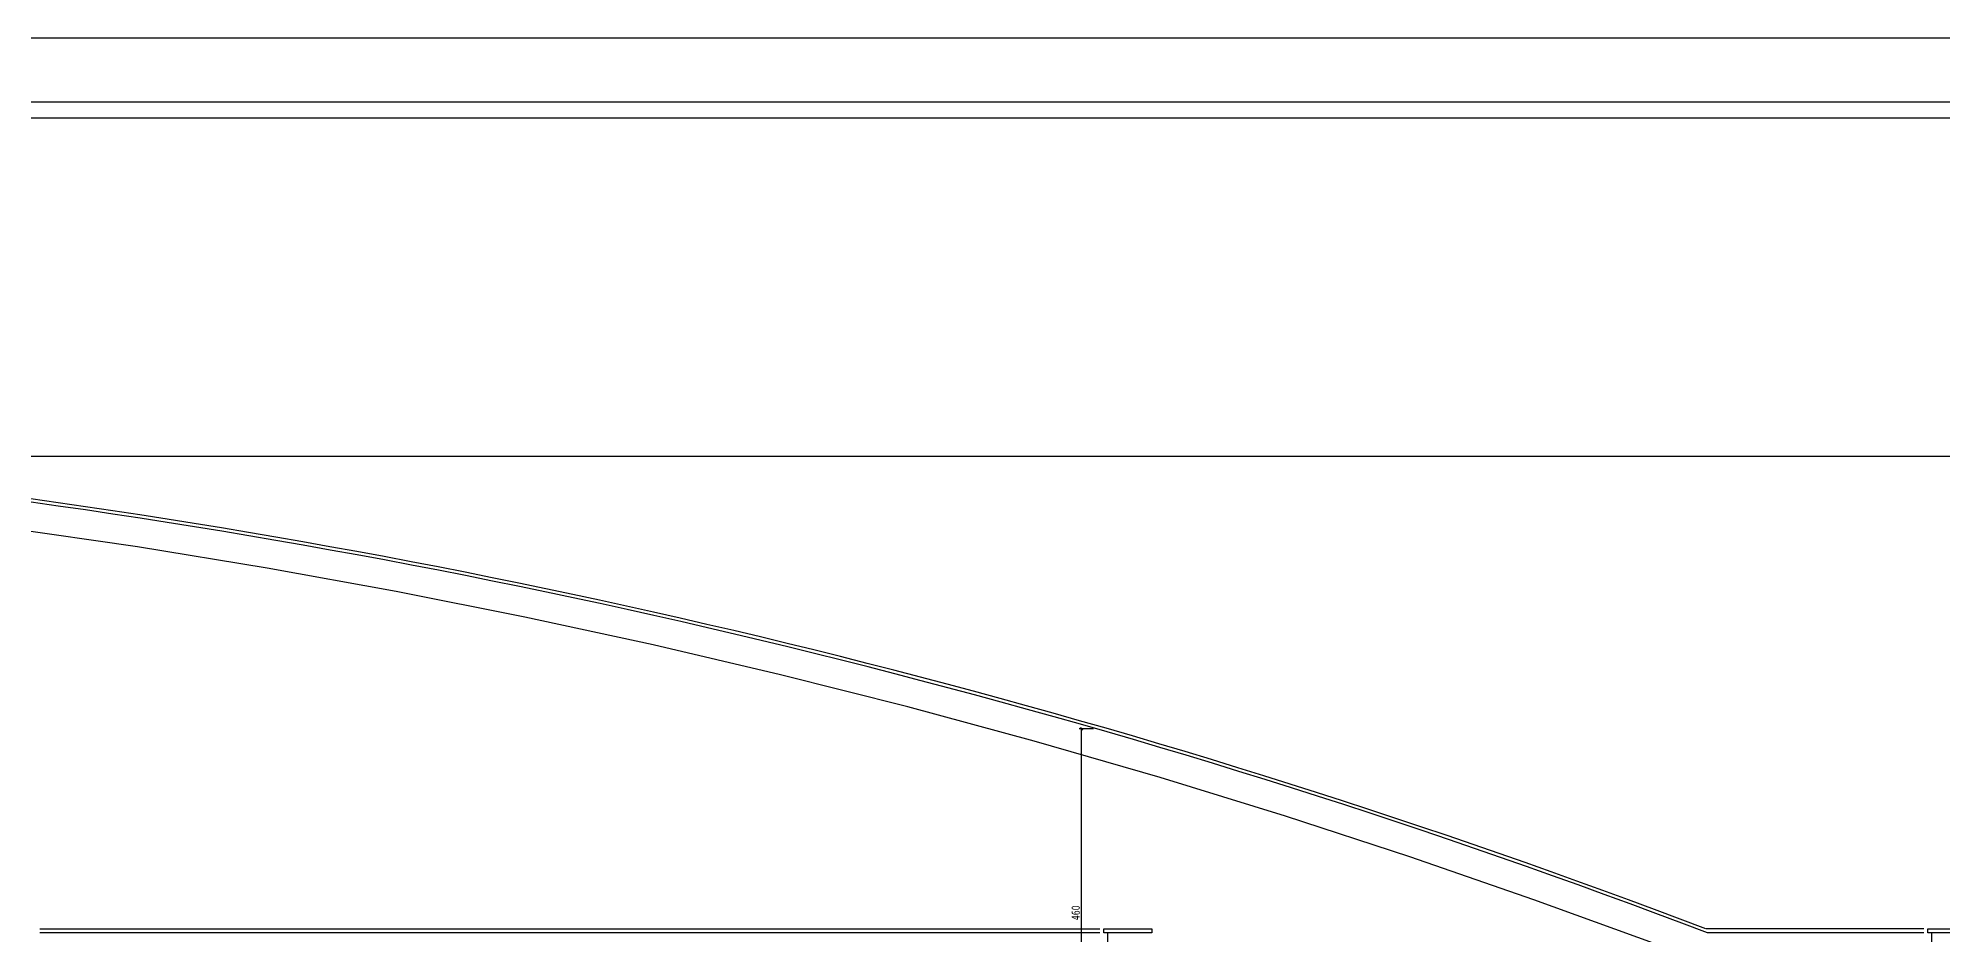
# Model space of a CAD drawing. Header units: millimetres. Extents: x 43168.9 to 43194.6, y -25545.1 to -25543.4.
# Drawn here: x 43184.6443 to 43185.1205, y -25543.7341 to -25543.51 of the extents above; entities that cross this region are included whole.
import ezdxf

# ---------------------------------------------------------------- set-up
doc = ezdxf.new("R2010")
doc.units = ezdxf.units.MM
doc.header["$LTSCALE"] = 200
doc.linetypes.add('kesit_$0$HIDDEN2', pattern=[0.1875, 0.125, -0.0625])
for name, color, linetype in [('gor-4_sgh', 17, 'Continuous'), ('kaplama-gnl_sgh', 30, 'Continuous'), ('kesit_$0$izd-alt_sgh', 8, 'kesit_$0$HIDDEN2'), ('olcuic_sgh', 183, 'Continuous'), ('pafta_sgh', 11, 'Continuous'), ('siva_sgh', 145, 'Continuous')]:
    doc.layers.add(name, color=color, linetype=linetype)
doc.styles.add('dim', font='VERDANA.TTF', dxfattribs={"width": 0.7})

msp = doc.modelspace()

# ---------------------------------------------------------------- linework, layer by layer
at = {"color": 0, "linetype": 'ByBlock', "lineweight": -2}
msp.add_line((43184.90546, -25543.68287), (43184.90486, -25543.68227), dxfattribs=at)
at = {"layer": 'gor-4_sgh'}
for p, q in [((43185.11569, -25543.73256), (43185.06127, -25543.73256)), ((43185.11569, -25543.73356), (43185.06164, -25543.73356))]:
    msp.add_line(p, q, dxfattribs=at)
for radius, start, end in [(1.9284, 69.17501, 82.25085), (1.9276, 69.15393, 82.24762)]:
    msp.add_arc((43184.37569, -25545.53498), radius, start, end, dxfattribs=at)
at = {"layer": 'kaplama-gnl_sgh'}
for p, q in [((43184.64471, -25543.73256), (43184.90971, -25543.73256)), ((43184.90971, -25543.73356), (43184.64471, -25543.73356)), ((43184.91071, -25543.73256), (43184.92271, -25543.73256)), ((43184.91071, -25543.73356), (43184.91071, -25543.73256)), ((43184.92271, -25543.73356), (43184.91071, -25543.73356)), ((43184.92271, -25543.73256), (43184.92271, -25543.73356)), ((43185.11669, -25543.73256), (43185.12869, -25543.73256)), ((43185.11669, -25543.73356), (43185.11669, -25543.73256)), ((43185.12869, -25543.73356), (43185.11669, -25543.73356))]:
    msp.add_line(p, q, dxfattribs=at)
at = {"layer": 'kesit_$0$izd-alt_sgh'}
msp.add_line((43185.17869, -25543.61456), (43184.35169, -25543.61456), dxfattribs=at)
msp.add_arc((43184.37569, -25545.53498), 1.9204, 66.5372, 82.18826, dxfattribs=at)
at = {"layer": 'olcuic_sgh'}
for p, q in [((43184.90816, -25543.68257), (43184.90456, -25543.68257)), ((43184.90516, -25543.77481), (43184.90516, -25543.68232))]:
    msp.add_line(p, q, dxfattribs=at)
at = {"layer": 'pafta_sgh'}
for p, q in [((43185.35588, -25543.51), (43180.95588, -25543.51)), ((43185.33988, -25543.526), (43180.97188, -25543.526)), ((43185.33588, -25543.53), (43180.97588, -25543.53))]:
    msp.add_line(p, q, dxfattribs=at)
at = {"layer": 'siva_sgh'}
for p, q in [((43184.91171, -25543.77456), (43184.91171, -25543.73356)), ((43185.11769, -25543.77456), (43185.11769, -25543.73356))]:
    msp.add_line(p, q, dxfattribs=at)

# ---------------------------------------------------------------- texts
at = {"layer": 'olcuic_sgh', "color": 2, "style": 'dim', "width": 0.7}
msp.add_text('460', height=0.002, rotation=90, dxfattribs=at).set_placement((43184.9047, -25543.73037))

doc.saveas('drawing.dxf')
